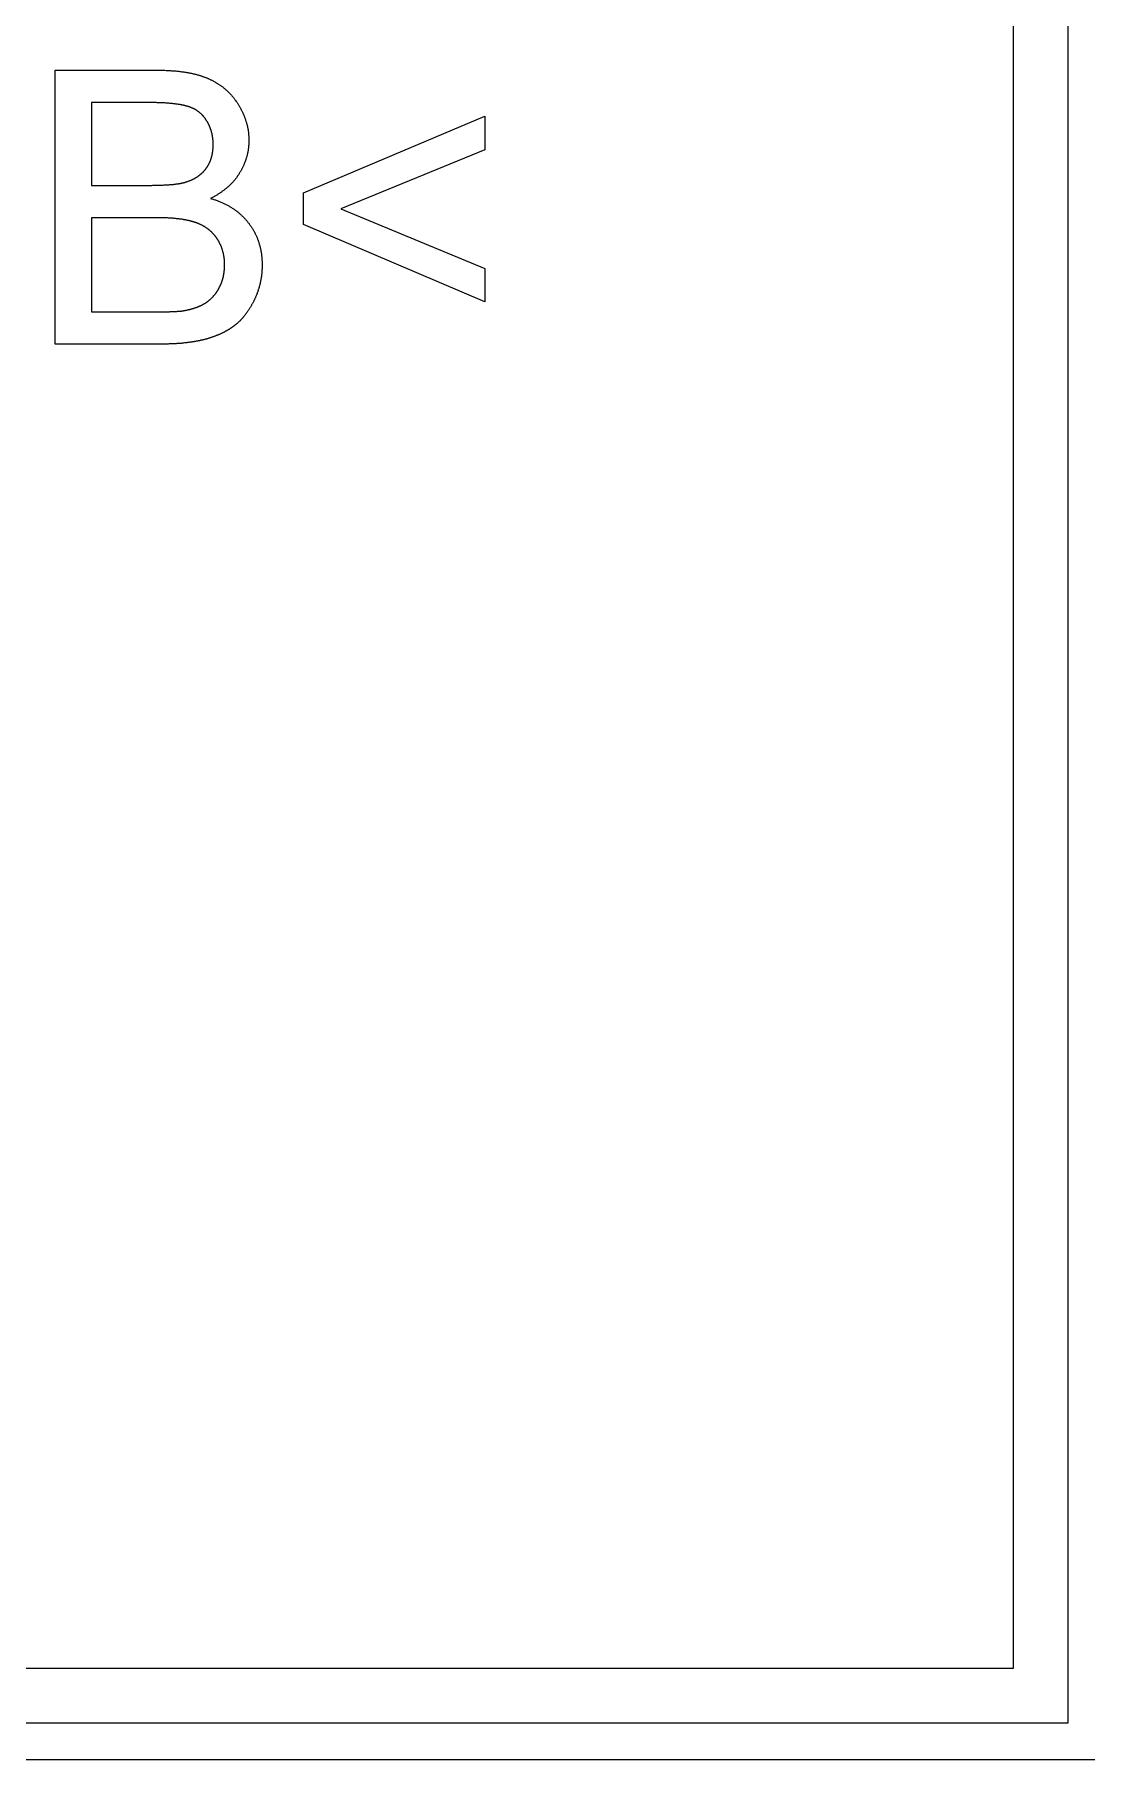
# Model space of a CAD drawing. Extents: x -115 to 95, y -60 to 60.
# Drawn here: x -41.72 to -30.2, y -17 to 1.89 of the extents above; entities that cross this region are included whole.
import ezdxf

# ---------------------------------------------------------------- set-up
doc = ezdxf.new("R2010")
doc.units = 0
doc.layers.add('ENGRAVE', color=5, linetype='Continuous')

msp = doc.modelspace()

# ---------------------------------------------------------------- linework, layer by layer
at = {"layer": 'ENGRAVE', "color": 5}
for points in [[(-30, 17), (-96, 17), (-96, -17), (-30, -17), (-30, 17)], [(-30.4, 16.6), (-95.6, 16.6), (-95.6, -16.6), (-30.4, -16.6), (-30.4, 16.6)]]:
    msp.add_lwpolyline(points, close=True, dxfattribs=at)
for points in [[(-31, -16), (-31, 16)], [(-41.491, -1.5), (-41.491, 1.5)], [(-41.491, 1.5), (-40.366, 1.5)], [(-40.366, 1.5), (-40.353, 1.5), (-40.34, 1.5), (-40.328, 1.5), (-40.315, 1.499), (-40.302, 1.499), (-40.29, 1.499), (-40.278, 1.498), (-40.265, 1.498), (-40.253, 1.497), (-40.241, 1.497), (-40.229, 1.496), (-40.217, 1.495), (-40.206, 1.494), (-40.194, 1.494), (-40.183, 1.493), (-40.171, 1.492), (-40.16, 1.491), (-40.149, 1.489), (-40.137, 1.488), (-40.126, 1.487), (-40.115, 1.486), (-40.104, 1.484), (-40.094, 1.483), (-40.083, 1.481), (-40.073, 1.48), (-40.062, 1.478), (-40.052, 1.476), (-40.041, 1.474), (-40.031, 1.472), (-40.02, 1.47), (-40.01, 1.468), (-40.001, 1.467), (-39.994, 1.465), (-39.987, 1.463), (-39.981, 1.462), (-39.976, 1.461), (-39.97, 1.459), (-39.963, 1.458), (-39.957, 1.456), (-39.951, 1.455), (-39.944, 1.453), (-39.938, 1.451), (-39.932, 1.45), (-39.926, 1.448), (-39.921, 1.446), (-39.915, 1.444), (-39.909, 1.443), (-39.903, 1.441), (-39.897, 1.439), (-39.891, 1.437), (-39.886, 1.435), (-39.88, 1.433), (-39.874, 1.431), (-39.869, 1.429), (-39.863, 1.427), (-39.858, 1.425), (-39.852, 1.423), (-39.847, 1.421), (-39.842, 1.419), (-39.836, 1.417), (-39.831, 1.415), (-39.826, 1.412), (-39.821, 1.41), (-39.815, 1.408)], [(-39.815, 1.408), (-39.809, 1.405), (-39.802, 1.402), (-39.796, 1.399), (-39.79, 1.396), (-39.783, 1.393), (-39.777, 1.39), (-39.771, 1.387), (-39.764, 1.384), (-39.758, 1.38), (-39.752, 1.377), (-39.746, 1.374), (-39.74, 1.37), (-39.734, 1.367), (-39.728, 1.363), (-39.722, 1.36), (-39.716, 1.356), (-39.71, 1.352), (-39.704, 1.349), (-39.699, 1.345), (-39.693, 1.341), (-39.687, 1.337), (-39.682, 1.333), (-39.676, 1.329), (-39.671, 1.325), (-39.665, 1.321), (-39.66, 1.317), (-39.654, 1.313), (-39.649, 1.309), (-39.644, 1.305), (-39.639, 1.3), (-39.633, 1.296), (-39.628, 1.292), (-39.623, 1.287), (-39.618, 1.283), (-39.613, 1.278), (-39.609, 1.274), (-39.604, 1.269), (-39.599, 1.265), (-39.594, 1.26), (-39.59, 1.255), (-39.585, 1.25), (-39.58, 1.246), (-39.576, 1.241), (-39.571, 1.236), (-39.567, 1.231), (-39.562, 1.226), (-39.558, 1.221), (-39.554, 1.216), (-39.549, 1.211), (-39.545, 1.205), (-39.541, 1.2), (-39.537, 1.195), (-39.533, 1.189), (-39.528, 1.184), (-39.524, 1.179), (-39.52, 1.173), (-39.516, 1.168), (-39.513, 1.162), (-39.509, 1.156), (-39.505, 1.151), (-39.501, 1.145), (-39.497, 1.139), (-39.494, 1.133), (-39.49, 1.128)], [(-40.495, 1.146), (-41.094, 1.146)], [(-41.094, 1.146), (-41.094, 0.239)], [(-40.039, 1.103), (-40.041, 1.104), (-40.044, 1.105), (-40.046, 1.105), (-40.049, 1.106), (-40.052, 1.107), (-40.054, 1.108), (-40.057, 1.108), (-40.06, 1.109), (-40.062, 1.11), (-40.065, 1.111), (-40.068, 1.111), (-40.071, 1.112), (-40.074, 1.113), (-40.077, 1.114), (-40.08, 1.114), (-40.083, 1.115), (-40.086, 1.116), (-40.089, 1.116), (-40.092, 1.117), (-40.095, 1.118), (-40.099, 1.118), (-40.102, 1.119), (-40.105, 1.12), (-40.109, 1.12), (-40.112, 1.121), (-40.116, 1.122), (-40.119, 1.122), (-40.122, 1.123), (-40.125, 1.123), (-40.128, 1.124), (-40.131, 1.124), (-40.136, 1.125), (-40.143, 1.126), (-40.152, 1.127), (-40.161, 1.129), (-40.171, 1.13), (-40.18, 1.131), (-40.19, 1.132), (-40.199, 1.133), (-40.208, 1.134), (-40.218, 1.135), (-40.228, 1.136), (-40.238, 1.137), (-40.249, 1.138), (-40.26, 1.139), (-40.27, 1.139), (-40.281, 1.14), (-40.292, 1.141), (-40.304, 1.141), (-40.315, 1.142), (-40.327, 1.143), (-40.339, 1.143), (-40.351, 1.143), (-40.363, 1.144), (-40.375, 1.144), (-40.388, 1.145), (-40.401, 1.145), (-40.413, 1.145), (-40.427, 1.145), (-40.44, 1.146), (-40.453, 1.146), (-40.467, 1.146), (-40.481, 1.146), (-40.495, 1.146)], [(-39.834, 0.947), (-39.836, 0.951), (-39.838, 0.954), (-39.841, 0.958), (-39.843, 0.961), (-39.845, 0.965), (-39.848, 0.968), (-39.85, 0.971), (-39.852, 0.975), (-39.855, 0.978), (-39.857, 0.981), (-39.86, 0.984), (-39.862, 0.987), (-39.865, 0.99), (-39.868, 0.993), (-39.87, 0.996), (-39.873, 0.999), (-39.876, 1.002), (-39.878, 1.005), (-39.881, 1.008), (-39.884, 1.011), (-39.887, 1.014), (-39.889, 1.017), (-39.892, 1.019), (-39.895, 1.022), (-39.898, 1.025), (-39.901, 1.027), (-39.904, 1.03), (-39.907, 1.033), (-39.91, 1.035), (-39.913, 1.038), (-39.916, 1.04), (-39.919, 1.043), (-39.923, 1.045), (-39.926, 1.047), (-39.929, 1.05), (-39.933, 1.052), (-39.936, 1.054), (-39.939, 1.057), (-39.943, 1.059), (-39.946, 1.061), (-39.95, 1.063), (-39.953, 1.065), (-39.957, 1.068), (-39.96, 1.07), (-39.964, 1.072), (-39.968, 1.074), (-39.971, 1.076), (-39.975, 1.077), (-39.979, 1.079), (-39.983, 1.081), (-39.986, 1.083), (-39.99, 1.085), (-39.994, 1.086), (-39.998, 1.088), (-40.002, 1.09), (-40.006, 1.091), (-40.01, 1.093), (-40.014, 1.095), (-40.018, 1.096), (-40.022, 1.098), (-40.026, 1.099), (-40.03, 1.1), (-40.034, 1.102), (-40.039, 1.103)], [(-39.762, 0.686), (-39.762, 0.69), (-39.762, 0.695), (-39.762, 0.7), (-39.763, 0.705), (-39.763, 0.71), (-39.763, 0.715), (-39.763, 0.72), (-39.764, 0.724), (-39.764, 0.729), (-39.764, 0.734), (-39.765, 0.739), (-39.765, 0.743), (-39.766, 0.748), (-39.766, 0.753), (-39.767, 0.757), (-39.767, 0.762), (-39.768, 0.766), (-39.769, 0.771), (-39.769, 0.776), (-39.77, 0.78), (-39.771, 0.785), (-39.772, 0.789), (-39.773, 0.794), (-39.774, 0.798), (-39.774, 0.803), (-39.775, 0.807), (-39.777, 0.811), (-39.778, 0.816), (-39.779, 0.82), (-39.78, 0.825), (-39.781, 0.829), (-39.782, 0.833), (-39.783, 0.837), (-39.785, 0.841), (-39.786, 0.845), (-39.787, 0.848), (-39.788, 0.852), (-39.79, 0.856), (-39.791, 0.859), (-39.792, 0.863), (-39.794, 0.867), (-39.795, 0.871), (-39.796, 0.874), (-39.798, 0.878), (-39.799, 0.882), (-39.801, 0.885), (-39.803, 0.889), (-39.804, 0.892), (-39.806, 0.896), (-39.807, 0.899), (-39.809, 0.903), (-39.811, 0.907), (-39.813, 0.91), (-39.814, 0.913), (-39.816, 0.917), (-39.818, 0.92), (-39.82, 0.924), (-39.822, 0.927), (-39.824, 0.931), (-39.826, 0.934), (-39.828, 0.937), (-39.83, 0.941), (-39.832, 0.944), (-39.834, 0.947)], [(-39.49, 1.128), (-39.486, 1.121), (-39.483, 1.115), (-39.479, 1.109), (-39.475, 1.103), (-39.472, 1.097), (-39.468, 1.091), (-39.465, 1.085), (-39.461, 1.078), (-39.458, 1.072), (-39.455, 1.066), (-39.452, 1.06), (-39.448, 1.054), (-39.445, 1.047), (-39.442, 1.041), (-39.439, 1.035), (-39.437, 1.029), (-39.434, 1.022), (-39.431, 1.016), (-39.428, 1.01), (-39.426, 1.004), (-39.423, 0.997), (-39.421, 0.991), (-39.418, 0.985), (-39.416, 0.978), (-39.413, 0.972), (-39.411, 0.966), (-39.409, 0.959), (-39.407, 0.953), (-39.405, 0.946), (-39.403, 0.94), (-39.401, 0.934), (-39.399, 0.927), (-39.397, 0.921), (-39.396, 0.915), (-39.394, 0.909), (-39.392, 0.903), (-39.391, 0.898), (-39.39, 0.892), (-39.388, 0.886), (-39.387, 0.879), (-39.386, 0.873), (-39.384, 0.867), (-39.383, 0.861), (-39.382, 0.855), (-39.381, 0.849), (-39.38, 0.843), (-39.379, 0.837), (-39.378, 0.831), (-39.377, 0.825), (-39.377, 0.819), (-39.376, 0.813), (-39.375, 0.807), (-39.375, 0.801), (-39.374, 0.794), (-39.374, 0.788), (-39.373, 0.782), (-39.373, 0.776), (-39.372, 0.77), (-39.372, 0.764), (-39.372, 0.757), (-39.372, 0.751), (-39.372, 0.745), (-39.371, 0.739), (-39.371, 0.733)], [(-38.774, 0.156), (-36.787, 0.995)], [(-36.787, 0.995), (-36.787, 0.628)], [(-39.84, 0.424), (-39.838, 0.427), (-39.836, 0.43), (-39.834, 0.433), (-39.831, 0.436), (-39.829, 0.439), (-39.827, 0.442), (-39.825, 0.445), (-39.823, 0.448), (-39.822, 0.451), (-39.82, 0.454), (-39.818, 0.457), (-39.816, 0.461), (-39.814, 0.464), (-39.812, 0.467), (-39.811, 0.47), (-39.809, 0.474), (-39.807, 0.477), (-39.806, 0.48), (-39.804, 0.484), (-39.802, 0.487), (-39.801, 0.49), (-39.799, 0.494), (-39.798, 0.497), (-39.796, 0.501), (-39.795, 0.504), (-39.793, 0.508), (-39.792, 0.511), (-39.791, 0.515), (-39.789, 0.518), (-39.788, 0.521), (-39.787, 0.525), (-39.786, 0.529), (-39.784, 0.533), (-39.783, 0.538), (-39.781, 0.542), (-39.78, 0.547), (-39.779, 0.551), (-39.778, 0.556), (-39.777, 0.56), (-39.775, 0.565), (-39.774, 0.57), (-39.773, 0.574), (-39.772, 0.579), (-39.771, 0.584), (-39.771, 0.589), (-39.77, 0.594), (-39.769, 0.598), (-39.768, 0.603), (-39.767, 0.608), (-39.767, 0.613), (-39.766, 0.618), (-39.766, 0.623), (-39.765, 0.628), (-39.765, 0.633), (-39.764, 0.638), (-39.764, 0.643), (-39.763, 0.649), (-39.763, 0.654), (-39.763, 0.659), (-39.763, 0.664), (-39.763, 0.67), (-39.762, 0.675), (-39.762, 0.68), (-39.762, 0.686)], [(-39.371, 0.733), (-39.371, 0.727), (-39.372, 0.721), (-39.372, 0.715), (-39.372, 0.709), (-39.372, 0.703), (-39.372, 0.697), (-39.373, 0.692), (-39.373, 0.686), (-39.373, 0.68), (-39.374, 0.674), (-39.374, 0.668), (-39.375, 0.663), (-39.376, 0.657), (-39.376, 0.651), (-39.377, 0.645), (-39.378, 0.639), (-39.379, 0.634), (-39.379, 0.628), (-39.38, 0.622), (-39.381, 0.617), (-39.382, 0.611), (-39.383, 0.605), (-39.384, 0.6), (-39.386, 0.594), (-39.387, 0.588), (-39.388, 0.583), (-39.389, 0.577), (-39.391, 0.571), (-39.392, 0.566), (-39.394, 0.56), (-39.395, 0.555), (-39.397, 0.549), (-39.398, 0.543), (-39.4, 0.538), (-39.402, 0.532), (-39.404, 0.526), (-39.405, 0.52), (-39.407, 0.515), (-39.409, 0.509), (-39.411, 0.503), (-39.413, 0.498), (-39.416, 0.492), (-39.418, 0.486), (-39.42, 0.481), (-39.422, 0.475), (-39.425, 0.469), (-39.427, 0.464), (-39.429, 0.458), (-39.432, 0.453), (-39.434, 0.447), (-39.437, 0.442), (-39.44, 0.436), (-39.442, 0.431), (-39.445, 0.425), (-39.448, 0.419), (-39.451, 0.414), (-39.454, 0.408), (-39.457, 0.403), (-39.46, 0.398), (-39.463, 0.392), (-39.466, 0.387), (-39.469, 0.381), (-39.473, 0.376), (-39.476, 0.37)], [(-36.787, 0.628), (-38.363, -0.018)], [(-40.067, 0.274), (-40.062, 0.276), (-40.057, 0.277), (-40.052, 0.279), (-40.047, 0.281), (-40.042, 0.282), (-40.037, 0.284), (-40.032, 0.286), (-40.027, 0.288), (-40.022, 0.29), (-40.017, 0.291), (-40.013, 0.293), (-40.008, 0.295), (-40.003, 0.297), (-39.999, 0.299), (-39.994, 0.301), (-39.99, 0.304), (-39.985, 0.306), (-39.981, 0.308), (-39.976, 0.31), (-39.972, 0.312), (-39.968, 0.315), (-39.963, 0.317), (-39.959, 0.319), (-39.955, 0.322), (-39.951, 0.324), (-39.947, 0.326), (-39.943, 0.329), (-39.939, 0.331), (-39.935, 0.334), (-39.931, 0.337), (-39.927, 0.339), (-39.923, 0.342), (-39.92, 0.344), (-39.917, 0.346), (-39.914, 0.349), (-39.911, 0.351), (-39.908, 0.353), (-39.905, 0.355), (-39.903, 0.358), (-39.9, 0.36), (-39.897, 0.362), (-39.894, 0.365), (-39.891, 0.367), (-39.889, 0.37), (-39.886, 0.372), (-39.883, 0.375), (-39.881, 0.377), (-39.878, 0.38), (-39.875, 0.382), (-39.873, 0.385), (-39.87, 0.387), (-39.868, 0.39), (-39.865, 0.393), (-39.863, 0.395), (-39.86, 0.398), (-39.858, 0.401), (-39.856, 0.404), (-39.853, 0.406), (-39.851, 0.409), (-39.849, 0.412), (-39.847, 0.415), (-39.844, 0.418), (-39.842, 0.421), (-39.84, 0.424)], [(-41.094, 0.239), (-40.446, 0.239)], [(-40.446, 0.239), (-40.435, 0.239), (-40.423, 0.24), (-40.412, 0.24), (-40.401, 0.24), (-40.391, 0.24), (-40.38, 0.24), (-40.37, 0.24), (-40.359, 0.24), (-40.349, 0.241), (-40.339, 0.241), (-40.329, 0.241), (-40.32, 0.242), (-40.31, 0.242), (-40.3, 0.243), (-40.291, 0.243), (-40.282, 0.244), (-40.273, 0.244), (-40.264, 0.245), (-40.255, 0.245), (-40.246, 0.246), (-40.238, 0.247), (-40.229, 0.247), (-40.221, 0.248), (-40.213, 0.249), (-40.205, 0.249), (-40.198, 0.25), (-40.19, 0.251), (-40.182, 0.252), (-40.174, 0.253), (-40.166, 0.254), (-40.159, 0.255), (-40.153, 0.256), (-40.149, 0.257), (-40.146, 0.257), (-40.143, 0.257), (-40.141, 0.258), (-40.138, 0.258), (-40.135, 0.259), (-40.132, 0.259), (-40.129, 0.26), (-40.126, 0.26), (-40.123, 0.261), (-40.12, 0.261), (-40.118, 0.262), (-40.115, 0.263), (-40.112, 0.263), (-40.109, 0.264), (-40.107, 0.264), (-40.104, 0.265), (-40.101, 0.265), (-40.099, 0.266), (-40.096, 0.267), (-40.093, 0.267), (-40.091, 0.268), (-40.088, 0.268), (-40.086, 0.269), (-40.084, 0.27), (-40.081, 0.27), (-40.079, 0.271), (-40.076, 0.272), (-40.074, 0.272), (-40.072, 0.273), (-40.069, 0.274), (-40.067, 0.274)], [(-39.476, 0.37), (-39.479, 0.366), (-39.482, 0.361), (-39.485, 0.356), (-39.488, 0.351), (-39.491, 0.346), (-39.495, 0.342), (-39.498, 0.337), (-39.501, 0.332), (-39.504, 0.328), (-39.508, 0.323), (-39.511, 0.318), (-39.515, 0.314), (-39.518, 0.309), (-39.522, 0.305), (-39.526, 0.3), (-39.529, 0.296), (-39.533, 0.291), (-39.537, 0.287), (-39.541, 0.283), (-39.544, 0.278), (-39.548, 0.274), (-39.552, 0.27), (-39.556, 0.266), (-39.56, 0.261), (-39.564, 0.257), (-39.568, 0.253), (-39.573, 0.249), (-39.577, 0.245), (-39.581, 0.241), (-39.585, 0.237), (-39.589, 0.233), (-39.594, 0.228), (-39.599, 0.224), (-39.604, 0.219), (-39.61, 0.214), (-39.615, 0.21), (-39.621, 0.205), (-39.626, 0.201), (-39.632, 0.196), (-39.637, 0.192), (-39.643, 0.187), (-39.649, 0.183), (-39.655, 0.179), (-39.661, 0.174), (-39.666, 0.17), (-39.672, 0.166), (-39.679, 0.162), (-39.685, 0.157), (-39.691, 0.153), (-39.697, 0.149), (-39.703, 0.145), (-39.71, 0.141), (-39.716, 0.137), (-39.723, 0.133), (-39.729, 0.129), (-39.736, 0.126), (-39.743, 0.122), (-39.749, 0.118), (-39.756, 0.114), (-39.763, 0.111), (-39.77, 0.107), (-39.777, 0.103), (-39.784, 0.1), (-39.791, 0.096)], [(-39.791, 0.096), (-39.782, 0.093), (-39.773, 0.091), (-39.764, 0.088), (-39.755, 0.085), (-39.746, 0.082), (-39.737, 0.079), (-39.728, 0.076), (-39.72, 0.073), (-39.711, 0.069), (-39.703, 0.066), (-39.694, 0.063), (-39.686, 0.059), (-39.678, 0.056), (-39.669, 0.052), (-39.661, 0.049), (-39.653, 0.045), (-39.645, 0.041), (-39.637, 0.037), (-39.629, 0.033), (-39.622, 0.029), (-39.614, 0.025), (-39.606, 0.021), (-39.599, 0.017), (-39.591, 0.013), (-39.584, 0.009), (-39.576, 0.004), (-39.569, 0), (-39.562, -0.004), (-39.555, -0.009), (-39.547, -0.014), (-39.54, -0.018), (-39.534, -0.023), (-39.528, -0.027), (-39.522, -0.031), (-39.516, -0.035), (-39.511, -0.04), (-39.505, -0.044), (-39.5, -0.048), (-39.494, -0.052), (-39.489, -0.057), (-39.483, -0.061), (-39.478, -0.066), (-39.473, -0.07), (-39.467, -0.075), (-39.462, -0.079), (-39.457, -0.084), (-39.452, -0.089), (-39.447, -0.094), (-39.442, -0.098), (-39.437, -0.103), (-39.432, -0.108), (-39.427, -0.113), (-39.423, -0.118), (-39.418, -0.123), (-39.413, -0.128), (-39.409, -0.133), (-39.404, -0.138), (-39.399, -0.144), (-39.395, -0.149), (-39.391, -0.154), (-39.386, -0.16), (-39.382, -0.165), (-39.378, -0.171), (-39.373, -0.176)], [(-38.774, -0.188), (-38.774, 0.156)], [(-40.401, -0.115), (-41.094, -0.115)], [(-41.094, -0.115), (-41.094, -1.146)], [(-39.963, -0.166), (-39.966, -0.165), (-39.97, -0.164), (-39.973, -0.162), (-39.977, -0.161), (-39.98, -0.16), (-39.984, -0.159), (-39.987, -0.158), (-39.991, -0.157), (-39.995, -0.156), (-39.998, -0.155), (-40.002, -0.154), (-40.006, -0.153), (-40.01, -0.152), (-40.014, -0.151), (-40.017, -0.15), (-40.021, -0.149), (-40.025, -0.148), (-40.029, -0.147), (-40.033, -0.146), (-40.037, -0.145), (-40.041, -0.145), (-40.045, -0.144), (-40.05, -0.143), (-40.054, -0.142), (-40.058, -0.141), (-40.063, -0.14), (-40.067, -0.139), (-40.071, -0.139), (-40.075, -0.138), (-40.079, -0.137), (-40.083, -0.137), (-40.089, -0.136), (-40.096, -0.135), (-40.104, -0.133), (-40.113, -0.132), (-40.122, -0.131), (-40.13, -0.13), (-40.139, -0.128), (-40.148, -0.127), (-40.156, -0.126), (-40.165, -0.126), (-40.174, -0.125), (-40.183, -0.124), (-40.193, -0.123), (-40.202, -0.122), (-40.211, -0.121), (-40.221, -0.121), (-40.231, -0.12), (-40.241, -0.119), (-40.25, -0.119), (-40.261, -0.118), (-40.271, -0.118), (-40.281, -0.117), (-40.291, -0.117), (-40.302, -0.116), (-40.312, -0.116), (-40.323, -0.116), (-40.334, -0.115), (-40.345, -0.115), (-40.356, -0.115), (-40.367, -0.115), (-40.378, -0.115), (-40.389, -0.115), (-40.401, -0.115)], [(-39.723, -0.34), (-39.726, -0.336), (-39.729, -0.332), (-39.731, -0.329), (-39.734, -0.325), (-39.737, -0.321), (-39.74, -0.318), (-39.742, -0.314), (-39.745, -0.311), (-39.748, -0.307), (-39.751, -0.304), (-39.754, -0.3), (-39.757, -0.297), (-39.76, -0.293), (-39.763, -0.29), (-39.766, -0.287), (-39.769, -0.284), (-39.772, -0.28), (-39.775, -0.277), (-39.778, -0.274), (-39.782, -0.271), (-39.785, -0.268), (-39.788, -0.265), (-39.791, -0.262), (-39.795, -0.259), (-39.798, -0.256), (-39.802, -0.253), (-39.805, -0.25), (-39.808, -0.247), (-39.812, -0.245), (-39.815, -0.242), (-39.819, -0.239), (-39.823, -0.236), (-39.826, -0.234), (-39.83, -0.231), (-39.834, -0.228), (-39.838, -0.225), (-39.842, -0.223), (-39.846, -0.22), (-39.85, -0.218), (-39.854, -0.215), (-39.858, -0.213), (-39.863, -0.21), (-39.867, -0.208), (-39.871, -0.205), (-39.875, -0.203), (-39.88, -0.201), (-39.884, -0.198), (-39.888, -0.196), (-39.893, -0.194), (-39.897, -0.192), (-39.902, -0.19), (-39.906, -0.188), (-39.911, -0.186), (-39.915, -0.184), (-39.92, -0.182), (-39.924, -0.18), (-39.929, -0.178), (-39.934, -0.176), (-39.939, -0.174), (-39.943, -0.172), (-39.948, -0.171), (-39.953, -0.169), (-39.958, -0.167), (-39.963, -0.166)], [(-39.373, -0.176), (-39.369, -0.182), (-39.365, -0.188), (-39.361, -0.193), (-39.356, -0.199), (-39.352, -0.205), (-39.348, -0.211), (-39.344, -0.217), (-39.34, -0.223), (-39.336, -0.229), (-39.333, -0.235), (-39.329, -0.241), (-39.325, -0.248), (-39.322, -0.254), (-39.318, -0.26), (-39.315, -0.266), (-39.311, -0.272), (-39.308, -0.279), (-39.305, -0.285), (-39.301, -0.291), (-39.298, -0.298), (-39.295, -0.304), (-39.292, -0.311), (-39.289, -0.317), (-39.286, -0.324), (-39.284, -0.33), (-39.281, -0.337), (-39.278, -0.343), (-39.276, -0.35), (-39.273, -0.357), (-39.271, -0.363), (-39.268, -0.37), (-39.266, -0.377), (-39.263, -0.384), (-39.261, -0.391), (-39.259, -0.399), (-39.257, -0.407), (-39.254, -0.414), (-39.252, -0.422), (-39.25, -0.429), (-39.248, -0.437), (-39.247, -0.444), (-39.245, -0.452), (-39.243, -0.46), (-39.242, -0.468), (-39.24, -0.475), (-39.239, -0.483), (-39.237, -0.491), (-39.236, -0.499), (-39.235, -0.507), (-39.234, -0.515), (-39.233, -0.523), (-39.232, -0.531), (-39.231, -0.539), (-39.23, -0.547), (-39.229, -0.555), (-39.229, -0.563), (-39.228, -0.572), (-39.228, -0.58), (-39.227, -0.588), (-39.227, -0.597), (-39.227, -0.605), (-39.226, -0.613), (-39.226, -0.622), (-39.226, -0.63)], [(-36.787, -1.038), (-38.774, -0.188)], [(-38.363, -0.018), (-36.787, -0.671)], [(-39.637, -0.63), (-39.638, -0.625), (-39.638, -0.619), (-39.638, -0.614), (-39.638, -0.608), (-39.638, -0.603), (-39.638, -0.597), (-39.639, -0.592), (-39.639, -0.587), (-39.639, -0.581), (-39.64, -0.576), (-39.64, -0.571), (-39.641, -0.566), (-39.641, -0.56), (-39.642, -0.555), (-39.643, -0.55), (-39.643, -0.545), (-39.644, -0.54), (-39.645, -0.535), (-39.646, -0.529), (-39.647, -0.524), (-39.648, -0.519), (-39.649, -0.514), (-39.65, -0.509), (-39.651, -0.504), (-39.652, -0.499), (-39.653, -0.495), (-39.655, -0.49), (-39.656, -0.485), (-39.657, -0.48), (-39.659, -0.475), (-39.66, -0.47), (-39.661, -0.466), (-39.663, -0.461), (-39.664, -0.457), (-39.666, -0.453), (-39.667, -0.449), (-39.669, -0.445), (-39.67, -0.44), (-39.672, -0.436), (-39.673, -0.432), (-39.675, -0.428), (-39.677, -0.424), (-39.678, -0.42), (-39.68, -0.416), (-39.682, -0.412), (-39.684, -0.408), (-39.686, -0.404), (-39.688, -0.4), (-39.69, -0.396), (-39.692, -0.392), (-39.694, -0.388), (-39.696, -0.385), (-39.698, -0.381), (-39.7, -0.377), (-39.702, -0.373), (-39.704, -0.369), (-39.707, -0.366), (-39.709, -0.362), (-39.711, -0.358), (-39.714, -0.354), (-39.716, -0.351), (-39.718, -0.347), (-39.721, -0.343), (-39.723, -0.34)], [(-39.697, -0.884), (-39.695, -0.881), (-39.693, -0.878), (-39.692, -0.874), (-39.69, -0.871), (-39.688, -0.868), (-39.687, -0.864), (-39.685, -0.861), (-39.684, -0.858), (-39.682, -0.854), (-39.681, -0.851), (-39.679, -0.848), (-39.678, -0.844), (-39.676, -0.841), (-39.675, -0.838), (-39.674, -0.834), (-39.672, -0.831), (-39.671, -0.827), (-39.67, -0.824), (-39.668, -0.82), (-39.667, -0.817), (-39.666, -0.813), (-39.665, -0.81), (-39.664, -0.806), (-39.663, -0.803), (-39.661, -0.799), (-39.66, -0.795), (-39.659, -0.792), (-39.658, -0.788), (-39.657, -0.785), (-39.656, -0.781), (-39.655, -0.778), (-39.654, -0.774), (-39.653, -0.77), (-39.652, -0.765), (-39.651, -0.761), (-39.65, -0.757), (-39.649, -0.752), (-39.649, -0.748), (-39.648, -0.744), (-39.647, -0.74), (-39.646, -0.735), (-39.645, -0.731), (-39.645, -0.727), (-39.644, -0.722), (-39.643, -0.718), (-39.643, -0.713), (-39.642, -0.709), (-39.642, -0.704), (-39.641, -0.7), (-39.641, -0.695), (-39.64, -0.691), (-39.64, -0.686), (-39.639, -0.682), (-39.639, -0.677), (-39.639, -0.673), (-39.639, -0.668), (-39.638, -0.663), (-39.638, -0.659), (-39.638, -0.654), (-39.638, -0.649), (-39.638, -0.645), (-39.638, -0.64), (-39.637, -0.635), (-39.637, -0.63)], [(-39.226, -0.63), (-39.226, -0.637), (-39.226, -0.644), (-39.226, -0.65), (-39.226, -0.657), (-39.227, -0.664), (-39.227, -0.67), (-39.227, -0.677), (-39.228, -0.683), (-39.228, -0.69), (-39.228, -0.697), (-39.229, -0.703), (-39.229, -0.71), (-39.23, -0.716), (-39.231, -0.723), (-39.231, -0.729), (-39.232, -0.736), (-39.233, -0.742), (-39.234, -0.749), (-39.234, -0.755), (-39.235, -0.762), (-39.236, -0.768), (-39.237, -0.774), (-39.238, -0.781), (-39.239, -0.787), (-39.24, -0.793), (-39.242, -0.8), (-39.243, -0.806), (-39.244, -0.812), (-39.245, -0.819), (-39.247, -0.825), (-39.248, -0.831), (-39.249, -0.838), (-39.251, -0.844), (-39.252, -0.85), (-39.254, -0.856), (-39.255, -0.861), (-39.257, -0.867), (-39.259, -0.873), (-39.26, -0.879), (-39.262, -0.885), (-39.264, -0.891), (-39.266, -0.897), (-39.268, -0.903), (-39.269, -0.909), (-39.271, -0.915), (-39.273, -0.92), (-39.275, -0.926), (-39.277, -0.932), (-39.28, -0.938), (-39.282, -0.944), (-39.284, -0.949), (-39.286, -0.955), (-39.288, -0.961), (-39.291, -0.967), (-39.293, -0.972), (-39.295, -0.978), (-39.298, -0.984), (-39.3, -0.989), (-39.303, -0.995), (-39.305, -1.001), (-39.308, -1.006), (-39.311, -1.012), (-39.313, -1.018), (-39.316, -1.023)], [(-36.787, -0.671), (-36.787, -1.038)], [(-39.848, -1.05), (-39.846, -1.048), (-39.843, -1.046), (-39.84, -1.045), (-39.838, -1.043), (-39.835, -1.041), (-39.832, -1.039), (-39.83, -1.038), (-39.827, -1.036), (-39.825, -1.034), (-39.822, -1.032), (-39.819, -1.03), (-39.817, -1.028), (-39.814, -1.026), (-39.812, -1.024), (-39.809, -1.022), (-39.807, -1.02), (-39.805, -1.018), (-39.802, -1.016), (-39.8, -1.014), (-39.797, -1.012), (-39.795, -1.01), (-39.792, -1.008), (-39.79, -1.006), (-39.788, -1.003), (-39.785, -1.001), (-39.783, -0.999), (-39.781, -0.997), (-39.778, -0.994), (-39.776, -0.992), (-39.774, -0.99), (-39.772, -0.988), (-39.769, -0.985), (-39.767, -0.982), (-39.764, -0.98), (-39.762, -0.977), (-39.759, -0.974), (-39.757, -0.971), (-39.754, -0.968), (-39.752, -0.965), (-39.749, -0.963), (-39.747, -0.96), (-39.745, -0.957), (-39.742, -0.954), (-39.74, -0.951), (-39.738, -0.948), (-39.735, -0.944), (-39.733, -0.941), (-39.731, -0.938), (-39.728, -0.935), (-39.726, -0.932), (-39.724, -0.929), (-39.722, -0.925), (-39.72, -0.922), (-39.717, -0.919), (-39.715, -0.915), (-39.713, -0.912), (-39.711, -0.909), (-39.709, -0.905), (-39.707, -0.902), (-39.705, -0.898), (-39.703, -0.895), (-39.701, -0.891), (-39.699, -0.888), (-39.697, -0.884)], [(-40.348, -1.146), (-40.339, -1.146), (-40.331, -1.146), (-40.323, -1.146), (-40.314, -1.146), (-40.306, -1.146), (-40.298, -1.146), (-40.291, -1.146), (-40.283, -1.146), (-40.275, -1.145), (-40.268, -1.145), (-40.261, -1.145), (-40.253, -1.145), (-40.246, -1.145), (-40.239, -1.145), (-40.232, -1.144), (-40.226, -1.144), (-40.219, -1.144), (-40.212, -1.144), (-40.206, -1.143), (-40.2, -1.143), (-40.193, -1.143), (-40.187, -1.143), (-40.181, -1.142), (-40.175, -1.142), (-40.17, -1.142), (-40.164, -1.141), (-40.159, -1.141), (-40.153, -1.14), (-40.147, -1.14), (-40.142, -1.14), (-40.137, -1.139), (-40.132, -1.139), (-40.13, -1.139), (-40.127, -1.138), (-40.126, -1.138), (-40.125, -1.138), (-40.123, -1.138), (-40.121, -1.138), (-40.119, -1.137), (-40.117, -1.137), (-40.115, -1.137), (-40.113, -1.137), (-40.111, -1.137), (-40.11, -1.136), (-40.108, -1.136), (-40.106, -1.136), (-40.104, -1.136), (-40.103, -1.136), (-40.101, -1.135), (-40.099, -1.135), (-40.097, -1.135), (-40.096, -1.135), (-40.094, -1.134), (-40.093, -1.134), (-40.091, -1.134), (-40.089, -1.134), (-40.088, -1.133), (-40.086, -1.133), (-40.085, -1.133), (-40.083, -1.133), (-40.082, -1.132), (-40.08, -1.132), (-40.079, -1.132), (-40.077, -1.132)], [(-40.077, -1.132), (-40.073, -1.131), (-40.068, -1.13), (-40.063, -1.129), (-40.058, -1.128), (-40.054, -1.127), (-40.049, -1.126), (-40.044, -1.125), (-40.04, -1.124), (-40.035, -1.123), (-40.031, -1.122), (-40.026, -1.121), (-40.022, -1.12), (-40.017, -1.119), (-40.013, -1.118), (-40.008, -1.116), (-40.004, -1.115), (-40, -1.114), (-39.995, -1.113), (-39.991, -1.112), (-39.987, -1.11), (-39.982, -1.109), (-39.978, -1.108), (-39.974, -1.106), (-39.97, -1.105), (-39.966, -1.104), (-39.962, -1.102), (-39.958, -1.101), (-39.953, -1.1), (-39.949, -1.098), (-39.945, -1.097), (-39.941, -1.095), (-39.937, -1.094), (-39.934, -1.092), (-39.931, -1.091), (-39.928, -1.09), (-39.925, -1.089), (-39.922, -1.088), (-39.92, -1.086), (-39.917, -1.085), (-39.914, -1.084), (-39.911, -1.083), (-39.908, -1.081), (-39.905, -1.08), (-39.902, -1.079), (-39.899, -1.077), (-39.896, -1.076), (-39.893, -1.075), (-39.891, -1.073), (-39.888, -1.072), (-39.885, -1.071), (-39.882, -1.069), (-39.88, -1.068), (-39.877, -1.066), (-39.874, -1.065), (-39.872, -1.063), (-39.869, -1.062), (-39.866, -1.06), (-39.864, -1.059), (-39.861, -1.057), (-39.858, -1.056), (-39.856, -1.054), (-39.853, -1.053), (-39.851, -1.051), (-39.848, -1.05)], [(-39.316, -1.023), (-39.319, -1.029), (-39.322, -1.035), (-39.325, -1.042), (-39.328, -1.048), (-39.332, -1.054), (-39.335, -1.06), (-39.338, -1.065), (-39.341, -1.071), (-39.344, -1.077), (-39.348, -1.083), (-39.351, -1.088), (-39.354, -1.094), (-39.358, -1.1), (-39.361, -1.105), (-39.364, -1.111), (-39.368, -1.116), (-39.371, -1.122), (-39.375, -1.127), (-39.378, -1.132), (-39.382, -1.137), (-39.385, -1.143), (-39.389, -1.148), (-39.393, -1.153), (-39.396, -1.158), (-39.4, -1.163), (-39.403, -1.168), (-39.407, -1.173), (-39.411, -1.178), (-39.415, -1.183), (-39.419, -1.188), (-39.422, -1.192), (-39.426, -1.197), (-39.429, -1.201), (-39.433, -1.204), (-39.436, -1.208), (-39.439, -1.212), (-39.442, -1.215), (-39.445, -1.219), (-39.448, -1.222), (-39.452, -1.226), (-39.455, -1.229), (-39.458, -1.233), (-39.462, -1.236), (-39.465, -1.24), (-39.468, -1.243), (-39.472, -1.247), (-39.475, -1.25), (-39.478, -1.253), (-39.482, -1.256), (-39.485, -1.26), (-39.489, -1.263), (-39.492, -1.266), (-39.496, -1.269), (-39.499, -1.272), (-39.503, -1.275), (-39.506, -1.278), (-39.51, -1.281), (-39.513, -1.284), (-39.517, -1.287), (-39.521, -1.29), (-39.524, -1.293), (-39.528, -1.296), (-39.531, -1.299), (-39.535, -1.302)], [(-41.094, -1.146), (-40.348, -1.146)], [(-39.535, -1.302), (-39.539, -1.304), (-39.542, -1.307), (-39.546, -1.31), (-39.55, -1.312), (-39.554, -1.315), (-39.557, -1.318), (-39.561, -1.32), (-39.565, -1.323), (-39.569, -1.325), (-39.573, -1.328), (-39.577, -1.33), (-39.581, -1.333), (-39.585, -1.335), (-39.589, -1.338), (-39.593, -1.34), (-39.597, -1.343), (-39.601, -1.345), (-39.605, -1.348), (-39.609, -1.35), (-39.613, -1.352), (-39.617, -1.355), (-39.621, -1.357), (-39.626, -1.359), (-39.63, -1.362), (-39.634, -1.364), (-39.639, -1.366), (-39.643, -1.369), (-39.647, -1.371), (-39.651, -1.373), (-39.656, -1.375), (-39.66, -1.377), (-39.665, -1.379), (-39.67, -1.382), (-39.676, -1.385), (-39.682, -1.387), (-39.687, -1.39), (-39.693, -1.393), (-39.699, -1.395), (-39.705, -1.398), (-39.711, -1.4), (-39.717, -1.402), (-39.723, -1.405), (-39.729, -1.407), (-39.735, -1.41), (-39.741, -1.412), (-39.747, -1.414), (-39.753, -1.417), (-39.759, -1.419), (-39.766, -1.421), (-39.772, -1.423), (-39.778, -1.425), (-39.785, -1.428), (-39.791, -1.43), (-39.798, -1.432), (-39.804, -1.434), (-39.811, -1.436), (-39.817, -1.438), (-39.824, -1.44), (-39.831, -1.442), (-39.837, -1.444), (-39.844, -1.445), (-39.851, -1.447), (-39.858, -1.449), (-39.865, -1.451)], [(-40.348, -1.5), (-41.491, -1.5)], [(-39.865, -1.451), (-39.87, -1.452), (-39.875, -1.453), (-39.88, -1.455), (-39.885, -1.456), (-39.89, -1.457), (-39.896, -1.458), (-39.901, -1.459), (-39.906, -1.461), (-39.912, -1.462), (-39.917, -1.463), (-39.922, -1.464), (-39.928, -1.465), (-39.933, -1.466), (-39.939, -1.467), (-39.944, -1.468), (-39.95, -1.469), (-39.955, -1.47), (-39.961, -1.471), (-39.967, -1.472), (-39.972, -1.473), (-39.978, -1.474), (-39.984, -1.475), (-39.989, -1.476), (-39.995, -1.477), (-40.001, -1.478), (-40.007, -1.478), (-40.013, -1.479), (-40.019, -1.48), (-40.024, -1.481), (-40.03, -1.482), (-40.036, -1.482), (-40.043, -1.483), (-40.051, -1.484), (-40.059, -1.485), (-40.068, -1.486), (-40.077, -1.487), (-40.087, -1.488), (-40.095, -1.489), (-40.104, -1.49), (-40.113, -1.491), (-40.122, -1.491), (-40.131, -1.492), (-40.141, -1.493), (-40.15, -1.493), (-40.159, -1.494), (-40.169, -1.495), (-40.178, -1.495), (-40.187, -1.496), (-40.197, -1.496), (-40.207, -1.497), (-40.216, -1.497), (-40.226, -1.498), (-40.236, -1.498), (-40.246, -1.498), (-40.256, -1.499), (-40.266, -1.499), (-40.276, -1.499), (-40.286, -1.499), (-40.296, -1.5), (-40.306, -1.5), (-40.316, -1.5), (-40.327, -1.5), (-40.337, -1.5), (-40.348, -1.5)], [(-95, -16), (-31, -16)]]:
    msp.add_lwpolyline(points, dxfattribs=at)

doc.saveas('drawing.dxf')
